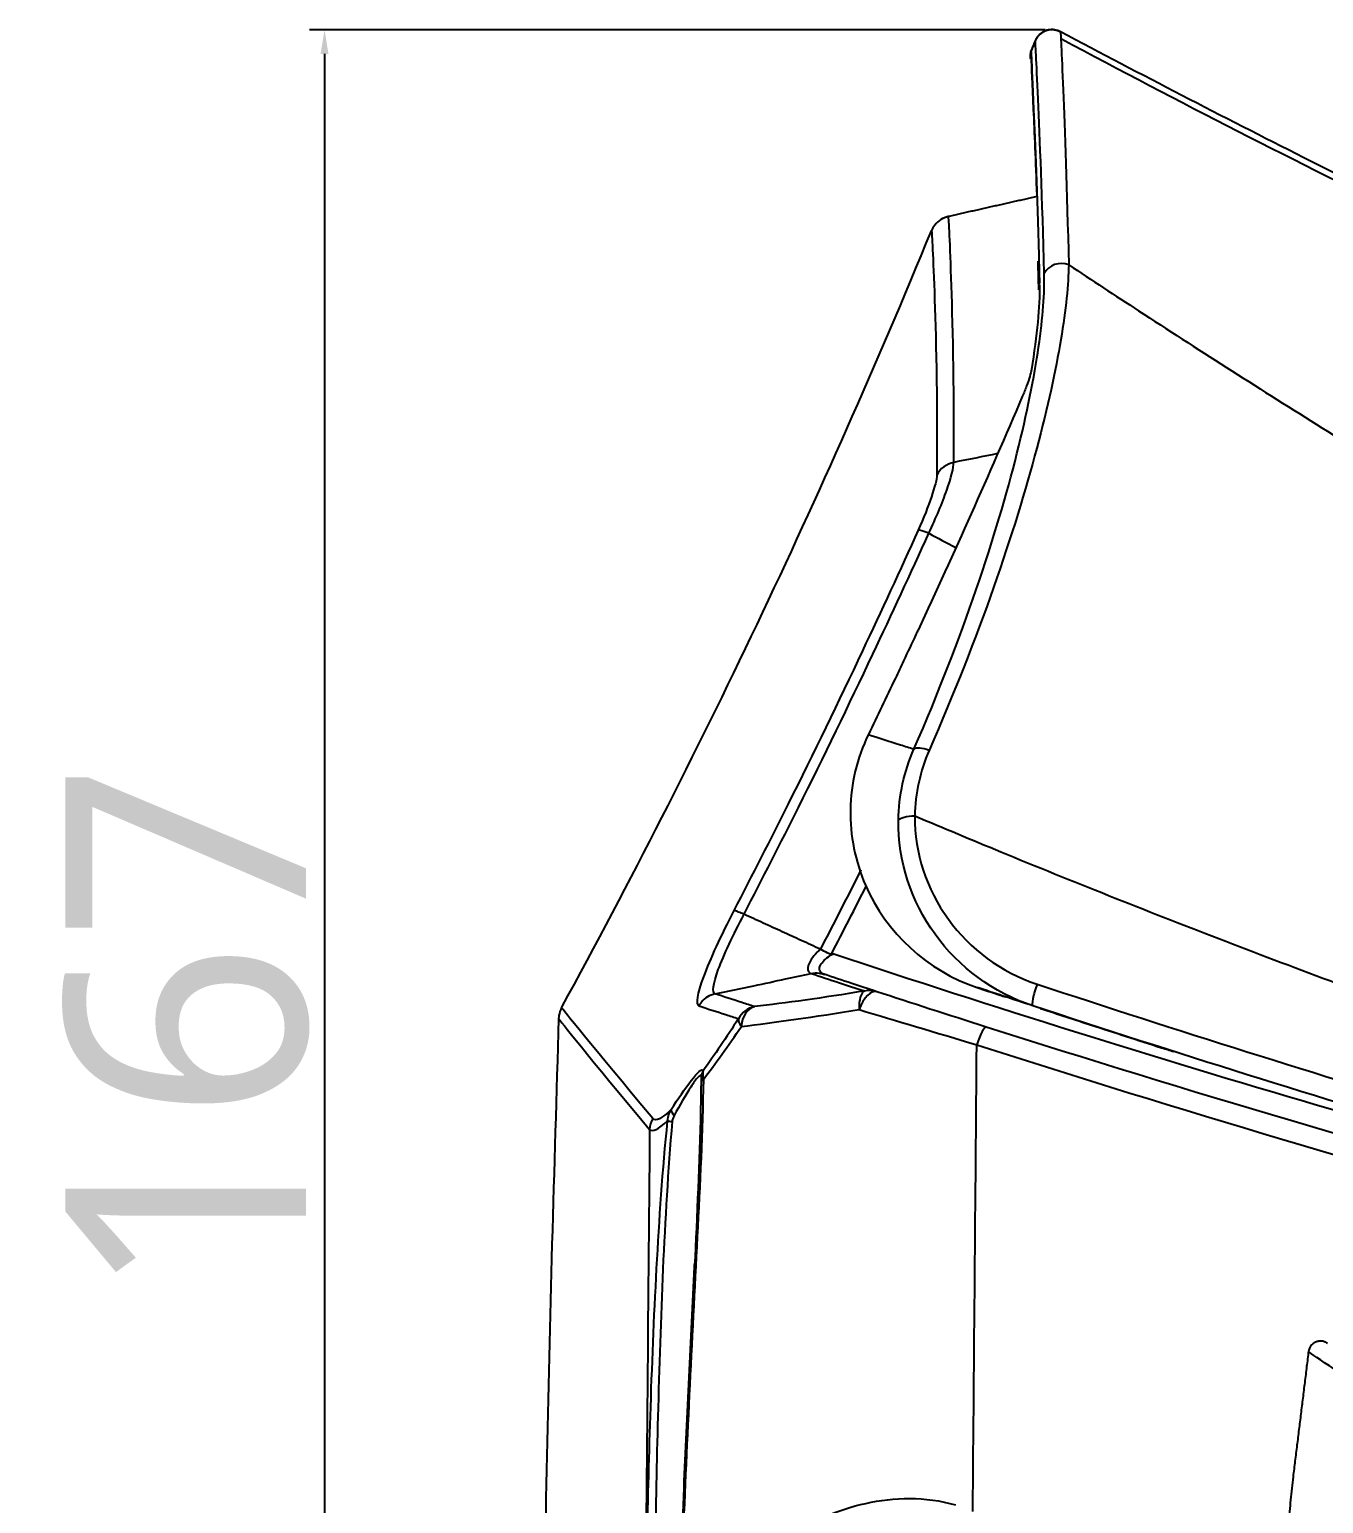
# Model space of a CAD drawing. Header units: millimetres. Extents: x 28 to 2974, y 8 to 3716.
# Drawn here: x 251.8 to 359.3, y 602.2 to 724.6 of the extents above; entities that cross this region are included whole.
import ezdxf

# ---------------------------------------------------------------- set-up
doc = ezdxf.new("R2010")
doc.units = ezdxf.units.MM
doc.layers.get('Defpoints').update_dxf_attribs({"linetype": 'CONTINUOUS'})
doc.layers.add('1LINE', color=7, linetype='CONTINUOUS')
doc.styles.add('Annotative', font='malgun.ttf')
doc.dimstyles.new('WOO', dxfattribs={"dimtxt": 20, "dimasz": 2, "dimexe": 1.25, "dimexo": 0.3, "dimgap": 1, "dimtad": 1, "dimdec": 1, "dimzin": 1, "dimdsep": 46, "dimtxsty": 'Annotative', "dimcen": 0, "dimclrd": 1, "dimclre": 1, "dimclrt": 2, "dimadec": 0, "dimazin": 0, "dimtfac": 1, "dimtdec": 1, "dimtofl": 0, "dimtmove": 0, "dimatfit": 3, "dimfxl": 0, "dimarcsym": 0})

# ---------------------------------------------------------------- blocks, each defined once
blk = doc.blocks.new('*D8')
at = {"layer": '1LINE', "color": 1, "lineweight": -2}
for p, q in [((336.22, 724.61), (275.09, 724.61)), ((276.34, 722.61), (276.34, 560.24)), ((296.01, 558.24), (275.09, 558.24))]:
    blk.add_line(p, q, dxfattribs=at)
at = {"layer": '1LINE', "color": 1}
for points in [[(276.01, 722.61), (276.67, 722.61), (276.34, 724.61)], [(276.01, 560.24), (276.67, 560.24), (276.34, 558.24)]]:
    blk.add_solid(points, dxfattribs=at)
at = {"layer": 'Defpoints', "color": 0}
for p in [(336.52, 724.61), (276.34, 558.24), (296.31, 558.24)]:
    blk.add_point(p, dxfattribs=at)
at = {"layer": '1LINE', "color": 2, "insert": (264.95, 641.42), "char_height": 20, "attachment_point": 5, "rotation": 90, "style": 'Annotative'}
blk.add_mtext('167', dxfattribs=at)

msp = doc.modelspace()

# ---------------------------------------------------------------- linework, layer by layer
at = {"layer": '1LINE', "linetype": 'Continuous'}
msp.add_line((328.17, 709.1), (328.17, 709.1), dxfattribs=at)
at = {"layer": '1LINE', "linetype": 'Continuous', "extrusion": (6.12303e-17, 0, -1)}
msp.add_arc((-699.93, 1796.16), 1210, 284.37641, 288.37105, dxfattribs=at)
at = {"layer": '1LINE', "linetype": 'Continuous'}
for centre, major_axis, ratio, start_param, end_param in [((327.46, 682.22), (-1.82, 0.82), 0.079835, 5.28224, 6.154307), ((326.63, 664.18), (1.38, -0.6), 0.327874, 1.759259, 2.97439), ((321.59, 642.79), (0.32, -1.97), 0.3918, 3.228937, 4.441003), ((321.59, 642.79), (-0.62, -1.9), 0.45951, 3.141593, 4.648793), ((321.59, 642.79), (0.62, 1.9), 0.986859, 0, 0.519799), ((335.66, 644.93), (0.47, 1.42), 0.162554, 1.349594, 3.14156), ((312.45, 641.49), (0.61, 1.9), 0.987833, 0.51534, 1.378713), ((312.45, 641.49), (0.23, -1.99), 0.740953, 3.255972, 4.47394), ((312.45, 641.49), (1.68, -1.08), 0.384598, 3.307736, 3.926741), ((330.7, 639.84), (-0.61, -1.91), 0.154048, 3.141593, 4.530822), ((308.65, 637.64), (0.965, 0.263), 0.977784, 2.350495, 2.855615), ((308.65, 637.26), (1, -0.012), 0.211882, 2.582949, 3.137029), ((305.99, 634.4), (-0.839, 0.544), 0.36309, 0.155311, 1.038432), ((305.34, 633.17), (-1.54, -1.28), 0.989094, 5.065772, 5.552355), ((305.79, 633.88), (-0.995, 0.098), 0.051295, 0.324941, 0.971099)]:
    msp.add_ellipse(centre, major_axis=major_axis, ratio=ratio, start_param=start_param, end_param=end_param, dxfattribs=at)
for points, knots in [([(337.48, 724.46), (337.33, 724.54), (337.15, 724.6), (336.8, 724.64), (336.63, 724.64), (336.3, 724.57), (336.14, 724.5), (335.86, 724.33), (335.73, 724.21), (335.53, 723.97), (335.45, 723.84), (335.39, 723.7)], [0, 0, 0, 0, 0.216515, 0.216515, 0.418584, 0.418584, 0.620652, 0.620652, 0.822721, 0.822721, 1, 1, 1, 1]), ([(335.39, 723.7), (335.46, 723.86), (335.55, 724), (335.77, 724.26), (335.9, 724.36), (336.2, 724.53), (336.36, 724.58), (336.67, 724.64), (336.82, 724.64), (337.15, 724.6), (337.33, 724.54), (337.48, 724.46)], [0, 0, 0, 0, 0.202069, 0.202069, 0.404137, 0.404137, 0.606206, 0.606206, 0.783485, 0.783485, 1, 1, 1, 1]), ([(337.48, 724.46), (337.34, 724.54), (337.17, 724.59), (336.84, 724.64), (336.67, 724.64), (336.34, 724.58), (336.18, 724.52), (335.89, 724.35), (335.75, 724.24), (335.64, 724.11), (335.63, 724.1), (335.63, 724.1)], [0, 0, 0, 0, 0.247666, 0.247666, 0.495332, 0.495332, 0.742997, 0.742997, 0.990663, 0.990663, 1, 1, 1, 1]), ([(337.48, 724.46), (337.49, 724.46), (337.57, 722.85), (337.82, 716.34), (338.02, 711.48), (338.16, 705.08)], [0, 0, 0, 0, 0.5, 0.5, 1, 1, 1, 1]), ([(335.03, 722.82), (334.99, 722.72), (334.96, 722.6), (334.95, 722.39), (334.96, 722.29), (334.99, 722.2)], [0, 0, 0, 0, 0.531, 0.531, 1, 1, 1, 1]), ([(336.13, 704.36), (335.97, 710.74), (335.76, 715.6), (335.48, 722.1), (335.39, 723.7), (335.39, 723.7)], [0, 0, 0, 0, 0.5, 0.5, 1, 1, 1, 1]), ([(813.65, 602.49), (807.64, 602.74), (793.87, 603.37), (772.32, 604.42), (749, 605.91), (725.77, 608.64), (702.6, 612.04), (675.07, 616.63), (643.12, 622.07), (606.68, 627.99), (570.85, 635.7), (535.6, 644.62), (500.99, 654.84), (466.76, 666.36), (432.97, 679.18), (399.68, 693.27), (367.83, 708.13), (347.29, 718.64), (337.56, 723.83)], [0, 0, 0, 0, 0.036385, 0.083486, 0.130631, 0.177839, 0.225103, 0.272413, 0.346831, 0.421327, 0.495924, 0.568671, 0.641492, 0.714374, 0.787302, 0.860262, 0.933234, 1, 1, 1, 1]), ([(335.53, 710.85), (335.43, 713.75), (335.33, 716.13), (335.16, 720.16), (335.09, 721.59), (335.06, 722.3)], [0, 0, 0, 0, 0.461513, 0.461513, 1, 1, 1, 1]), ([(335.06, 722.29), (335.09, 721.59), (335.16, 720.15), (335.37, 715.16), (335.54, 711.09), (335.68, 705.85)], [0, 0, 0, 0, 0.432967, 0.432967, 1, 1, 1, 1]), ([(425.69, 682.89), (421, 684.82), (416.31, 686.8), (393.42, 696.65), (375.44, 705.05), (357.7, 713.99)], [0, 0, 0, 0, 0.203802, 0.203802, 1, 1, 1, 1]), ([(328.17, 709.1), (327.95, 709.05), (327.73, 708.96), (327.36, 708.73), (327.18, 708.57), (326.93, 708.25), (326.83, 708.08), (326.76, 707.91)], [0, 0, 0, 0, 0.351888, 0.351888, 0.703776, 0.703776, 1, 1, 1, 1]), ([(328.04, 709.07), (327.87, 709.02), (327.7, 708.94), (327.36, 708.73), (327.18, 708.57), (326.93, 708.25), (326.83, 708.08), (326.76, 707.91)], [0, 0, 0, 0, 0.304976, 0.304976, 0.682334, 0.682334, 1, 1, 1, 1]), ([(326.76, 707.91), (326.78, 707.98), (326.88, 706.26), (327.12, 699.43), (327.26, 694.32), (327.21, 687.62)], [0, 0, 0, 0, 0.5, 0.5, 1, 1, 1, 1]), ([(328.61, 688.67), (328.66, 695.41), (328.52, 700.56), (328.29, 707.44), (328.19, 709.17), (328.17, 709.1)], [0, 0, 0, 0, 0.5, 0.5, 1, 1, 1, 1]), ([(325.31, 664.85), (327.35, 669.54), (329.06, 673.95), (331.9, 682.25), (333.02, 686.05), (334.71, 692.79), (335.3, 695.76), (336.02, 700.74), (336.17, 702.79), (336.13, 704.36)], [0, 0, 0, 0, 0.25, 0.25, 0.5, 0.5, 0.75, 0.75, 1, 1, 1, 1]), ([(338.16, 705.08), (338.14, 703.49), (337.94, 701.4), (337.08, 696.33), (336.43, 693.3), (334.59, 686.4), (333.41, 682.52), (330.43, 674.04), (328.66, 669.53), (326.57, 664.74)], [0, 0, 0, 0, 0.25, 0.25, 0.5, 0.5, 0.75, 0.75, 1, 1, 1, 1]), ([(338.16, 705.08), (340.09, 703.81), (344.44, 700.95), (353.76, 694.94), (371.16, 684.03), (396.75, 669.26), (428.82, 653.19), (462.35, 639.09), (497.49, 627.24), (533.78, 617.69), (564.91, 612.06), (589.79, 609.14), (608.38, 607.53), (626.92, 606.45), (645.31, 605.93), (663.4, 605.18), (687.21, 604.12), (715.59, 602.87), (741.86, 602.28), (758.53, 602.28), (767.64, 602.43), (776.48, 602.57), (786.65, 602.65), (796.86, 602.66), (803.61, 602.62), (807.99, 602.57), (811.05, 602.52), (812.77, 602.49), (813.61, 602.47), (813.69, 602.47)], [0, 0, 0, 0, 0.013025, 0.029337, 0.06247, 0.128322, 0.192927, 0.257386, 0.322453, 0.388052, 0.45328, 0.485694, 0.518103, 0.550662, 0.58345, 0.616382, 0.648722, 0.715281, 0.77949, 0.812124, 0.828431, 0.844811, 0.877609, 0.91008, 0.942717, 0.959253, 0.975707, 0.99761, 1, 1, 1, 1]), ([(335.06, 696.38), (335.04, 696.23), (334.99, 696.04), (334.86, 695.58), (334.77, 695.31), (334.56, 694.74), (334.44, 694.44), (334.31, 694.14)], [0, 0, 0, 0, 0.320259, 0.320259, 0.660164, 0.660164, 1, 1, 1, 1]), ([(326.54, 682.78), (327.15, 684.07), (327.66, 685.3), (328.4, 687.4), (328.61, 688.24), (328.61, 688.67)], [0, 0, 0, 0, 0.5, 0.5, 1, 1, 1, 1]), ([(327.21, 687.62), (327.21, 687.29), (327.03, 686.63), (326.49, 685.01), (326.12, 684.06), (325.66, 683.05)], [0, 0, 0, 0, 0.5, 0.5, 1, 1, 1, 1]), ([(325.66, 683.05), (324.15, 679.69), (322.6, 676.34), (319.02, 668.76), (316.96, 664.52), (313.38, 657.34), (311.87, 654.38), (310.34, 651.43)], [0, 0, 0, 0, 0.31465, 0.31465, 0.716469, 0.716469, 1, 1, 1, 1]), ([(311.19, 651.12), (312.72, 654.07), (314.23, 657.03), (317.82, 664.22), (319.88, 668.47), (323.47, 676.07), (325.02, 679.42), (326.54, 682.78)], [0, 0, 0, 0, 0.283407, 0.283407, 0.685296, 0.685296, 1, 1, 1, 1]), ([(325.65, 674.74), (325.59, 674.62), (325.53, 674.5), (325.13, 673.64), (324.78, 672.91), (324.21, 671.69), (323.99, 671.21), (323.76, 670.73)], [0, 0, 0, 0, 0.089434, 0.089434, 0.641671, 0.641671, 1, 1, 1, 1]), ([(321.52, 666.06), (320.57, 664.1), (320.07, 661.97), (319.99, 657.67), (320.43, 655.51), (322.98, 649.6), (326.43, 646.41), (330.57, 645.03)], [0, 0, 0, 0, 0.25, 0.25, 0.5, 0.5, 1, 1, 1, 1]), ([(321.52, 666.06), (322.35, 665.79), (323.24, 665.51), (324.55, 665.09), (324.93, 664.97), (325.31, 664.85)], [0, 0, 0, 0, 0.716072, 0.716072, 1, 1, 1, 1]), ([(325.38, 659.27), (325.35, 656.2), (326.36, 653.2), (329.97, 648.23), (332.53, 646.31), (335.53, 645.32)], [0, 0, 0, 0, 0.5, 0.5, 1, 1, 1, 1]), ([(817.88, 600.63), (817.81, 600.56), (817.68, 600.42), (816.55, 600.22), (814.6, 600.02), (811.2, 599.79), (805.54, 599.5), (796.84, 599.13), (786.8, 598.71), (776.88, 598.28), (767.09, 597.78), (750.05, 597.17), (729.06, 597.03), (707.47, 597.29), (690.18, 597.63), (673.04, 598.02), (658.48, 598.33), (647.26, 598.52), (638.46, 598.62), (629.32, 598.74), (610.98, 599.27), (592.18, 600.44), (573.61, 602.34), (561.18, 603.59), (545.56, 605.21), (526.79, 607.36), (507.4, 609.85), (488.71, 612.59), (463.81, 616.65), (433.33, 622.68), (402.57, 630.92), (378.14, 638.9), (359.76, 645.54), (344.55, 651.4), (333.09, 656.03), (327.76, 658.27), (325.38, 659.27)], [0, 0, 0, 0, 0.018946, 0.036614, 0.053001, 0.078065, 0.106249, 0.136388, 0.176904, 0.194704, 0.212376, 0.247738, 0.30991, 0.340983, 0.371843, 0.405858, 0.433404, 0.448643, 0.464291, 0.478876, 0.49559, 0.55773, 0.57326, 0.588809, 0.62002, 0.651428, 0.682817, 0.717371, 0.745505, 0.808517, 0.872207, 0.904588, 0.937476, 0.970643, 0.986922, 1, 1, 1, 1]), ([(335.19, 643.51), (331.88, 644.6), (329.05, 646.71), (325.08, 652.2), (323.98, 655.53), (324.02, 658.93)], [0, 0, 0, 0, 0.5, 0.5, 1, 1, 1, 1]), ([(310.34, 651.43), (309.28, 649.37), (308.35, 647.37), (307.29, 644.49), (307.15, 643.62), (307.44, 643.51)], [0, 0, 0, 0, 0.5, 0.5, 1, 1, 1, 1]), ([(308.78, 644.51), (308.51, 644.6), (308.61, 645.32), (309.5, 647.73), (310.29, 649.41), (311.19, 651.12)], [0, 0, 0, 0, 0.5, 0.5, 1, 1, 1, 1]), ([(311.19, 651.12), (311.02, 651.19), (310.87, 651.26), (310.61, 651.36), (310.51, 651.4), (310.4, 651.42), (310.38, 651.43), (310.35, 651.43), (310.35, 651.43), (310.34, 651.43)], [0, 0, 0, 0, 0.387477, 0.387477, 0.774954, 0.774954, 0.94272, 0.94272, 1, 1, 1, 1]), ([(317.53, 648.22), (317.53, 648.22), (317.53, 648.22), (317.43, 648.14), (317.35, 648.05), (317.08, 647.76), (316.91, 647.55), (316.68, 647.21), (316.6, 647.06), (316.53, 646.88), (316.52, 646.84), (316.47, 646.65), (316.48, 646.53), (316.56, 646.32), (316.66, 646.24), (316.77, 646.2), (316.77, 646.2), (316.77, 646.2)], [0, 0, 0, 0, 0.000016, 0.000016, 0.101993, 0.101993, 0.330848, 0.330848, 0.506058, 0.506058, 0.55922, 0.55922, 0.769596, 0.769596, 0.999984, 0.999984, 1, 1, 1, 1]), ([(317.53, 648.22), (317.7, 648.14), (317.89, 648.04), (318.17, 647.9), (318.26, 647.85), (318.39, 647.82), (318.42, 647.81), (318.45, 647.81)], [0, 0, 0, 0, 0.627083, 0.627083, 0.913016, 0.913016, 1, 1, 1, 1]), ([(317.93, 646.1), (317.87, 646.12), (317.81, 646.15), (317.64, 646.23), (317.54, 646.31), (317.46, 646.48), (317.44, 646.56), (317.45, 646.66), (317.46, 646.68), (317.48, 646.79), (317.52, 646.89), (317.61, 647.02), (317.64, 647.05), (317.78, 647.23), (317.92, 647.37), (318.23, 647.62), (318.39, 647.74), (318.57, 647.82)], [0, 0, 0, 0, 0.076317, 0.076317, 0.286529, 0.286529, 0.41982, 0.41982, 0.451498, 0.451498, 0.580757, 0.580757, 0.630457, 0.630457, 0.820954, 0.820954, 1, 1, 1, 1]), ([(318.57, 647.82), (318.57, 647.82), (318.57, 647.82), (318.53, 647.82), (318.49, 647.82), (318.45, 647.81)], [0, 0, 0, 0, 0.092598, 0.092598, 1, 1, 1, 1]), ([(308.78, 644.51), (309.85, 644.74), (310.92, 644.96), (312.88, 645.37), (313.76, 645.56), (315.36, 645.9), (316.07, 646.05), (316.77, 646.2)], [0, 0, 0, 0, 0.401488, 0.401488, 0.73401, 0.73401, 1, 1, 1, 1]), ([(316.78, 646.2), (316.99, 646.25), (317.21, 646.26), (317.53, 646.22), (317.63, 646.2), (317.76, 646.16), (317.79, 646.15), (317.82, 646.14)], [0, 0, 0, 0, 0.620392, 0.620392, 0.910545, 0.910545, 1, 1, 1, 1]), ([(316.78, 646.2), (316.78, 646.2), (316.78, 646.2), (317.52, 645.96), (318.3, 645.7), (319.78, 645.21), (320.47, 644.98), (321.19, 644.75)], [0, 0, 0, 0, 0.000004, 0.000004, 0.552308, 0.552308, 1, 1, 1, 1]), ([(322.21, 644.69), (321.49, 644.93), (320.8, 645.16), (319.32, 645.64), (318.55, 645.9), (317.82, 646.14), (317.82, 646.14), (317.82, 646.14)], [0, 0, 0, 0, 0.448203, 0.448203, 0.998347, 0.998347, 1, 1, 1, 1]), ([(308.78, 644.51), (308.56, 644.46), (308.35, 644.38), (307.97, 644.15), (307.79, 644), (307.59, 643.75), (307.54, 643.67), (307.47, 643.57), (307.45, 643.54), (307.44, 643.51)], [0, 0, 0, 0, 0.390313, 0.390313, 0.780627, 0.780627, 0.942552, 0.942552, 1, 1, 1, 1]), ([(312.06, 643.45), (311.7, 643.56), (311.35, 643.67), (310.23, 644.04), (309.48, 644.28), (308.78, 644.51)], [0, 0, 0, 0, 0.305429, 0.305429, 1, 1, 1, 1]), ([(335.19, 643.51), (334.36, 643.78), (333.52, 644.06), (331.96, 644.57), (331.25, 644.81), (330.57, 645.03)], [0, 0, 0, 0, 0.520451, 0.520451, 1, 1, 1, 1]), ([(330.57, 645.03), (331.2, 644.82), (331.83, 644.61), (332.62, 644.35), (332.76, 644.31), (332.91, 644.26)], [0, 0, 0, 0, 0.80925, 0.80925, 1, 1, 1, 1]), ([(335.53, 645.32), (358.71, 637.67), (382.17, 630.64), (429.71, 617.92), (453.74, 612.24), (490.05, 604.8), (502.19, 602.49), (526.51, 598.27), (538.7, 596.36), (563.14, 592.92), (575.38, 591.36), (599.91, 588.61), (612.14, 587.43), (648.45, 584.45), (672.17, 583.24), (705.58, 582.41), (716.39, 582.3), (737.27, 582.32), (747.19, 582.47), (761.16, 582.84), (765.67, 582.99), (774.38, 583.31), (778.6, 583.49), (790.57, 584.06), (797.44, 584.47), (808.39, 585.18), (812.55, 585.48), (818.05, 585.9), (819.45, 586.01), (819.44, 586.01)], [0, 0, 0, 0, 0.125, 0.125, 0.25, 0.25, 0.3125, 0.3125, 0.375, 0.375, 0.4375, 0.4375, 0.5, 0.5, 0.625, 0.625, 0.6875, 0.6875, 0.75, 0.75, 0.78125, 0.78125, 0.8125, 0.8125, 0.875, 0.875, 0.9375, 0.9375, 1, 1, 1, 1]), ([(296.03, 643.35), (295.93, 643.15), (295.85, 642.94), (295.8, 642.63), (295.79, 642.54), (295.79, 642.45)], [0, 0, 0, 0, 0.722017, 0.722017, 1, 1, 1, 1]), ([(296.03, 643.35), (295.93, 643.15), (295.85, 642.94), (295.8, 642.63), (295.79, 642.54), (295.79, 642.45)], [0, 0, 0, 0, 0.722017, 0.722017, 1, 1, 1, 1]), ([(307.44, 643.51), (308.14, 643.28), (308.89, 643.04), (310.02, 642.68), (310.37, 642.56), (310.73, 642.45)], [0, 0, 0, 0, 0.69465, 0.69465, 1, 1, 1, 1]), ([(480.43, 605.08), (478.89, 605.39), (477.34, 605.7), (474.26, 606.34), (472.71, 606.66), (468.09, 607.62), (465.01, 608.28), (455.78, 610.29), (449.64, 611.67), (431.29, 615.94), (419.12, 618.97), (382.8, 628.59), (358.86, 635.71), (335.19, 643.51)], [0, 0, 0, 0, 0.03125, 0.03125, 0.0625, 0.0625, 0.125, 0.125, 0.25, 0.25, 0.5, 0.5, 1, 1, 1, 1]), ([(335.83, 643.3), (337.24, 642.83), (338.65, 642.37), (342, 641.28), (343.94, 640.66), (345.88, 640.03)], [0, 0, 0, 0, 0.421973, 0.421973, 1, 1, 1, 1]), ([(295.79, 642.45), (295.41, 629.95), (295.03, 617.45), (294.53, 592.45), (294.39, 579.95), (294.32, 567.44)], [0, 0, 0, 0, 0.5, 0.5, 1, 1, 1, 1]), ([(295.79, 642.45), (295.41, 629.95), (295.03, 617.45), (294.53, 592.45), (294.39, 579.95), (294.32, 567.44)], [0, 0, 0, 0, 0.5, 0.5, 1, 1, 1, 1]), ([(345.88, 640.03), (345.88, 640.03), (345.88, 640.03), (345.88, 640.03), (345.88, 640.03), (345.88, 640.03)], [0, 0, 0, 0, 0.328072, 0.328072, 1, 1, 1, 1]), ([(345.88, 640.03), (345.89, 640.03), (345.89, 640.03), (346.05, 639.98), (346.22, 639.93), (346.55, 639.82), (346.72, 639.77), (346.89, 639.71)], [0, 0, 0, 0, 0.008674, 0.008674, 0.510967, 0.510967, 1, 1, 1, 1]), ([(305.13, 634.89), (305.71, 635.79), (306.28, 636.64), (307.31, 637.96), (307.72, 638.36), (307.79, 638.12)], [0, 0, 0, 0, 0.5, 0.5, 1, 1, 1, 1]), ([(307.65, 637.65), (307.62, 637.77), (307.51, 637.74), (307.19, 637.39), (306.98, 637.1), (306.33, 636.08), (305.86, 635.27), (305.39, 634.41)], [0, 0, 0, 0, 0.25, 0.25, 0.5, 0.5, 1, 1, 1, 1]), ([(307.81, 637.38), (307.75, 633.07), (307.53, 628.71), (307.09, 619.96), (306.86, 615.58), (306.21, 602.42), (305.88, 593.63), (305.68, 584.83)], [0, 0, 0, 0, 0.25, 0.25, 0.5, 0.5, 1, 1, 1, 1]), ([(307.13, 622.09), (307.16, 622.81), (307.19, 623.52), (307.41, 628.6), (307.6, 632.95), (307.65, 637.28)], [0, 0, 0, 0, 0.140155, 0.140155, 1, 1, 1, 1]), ([(307.65, 637.28), (307.65, 637.31), (307.65, 637.34), (307.66, 637.41), (307.66, 637.45), (307.66, 637.53), (307.66, 637.57), (307.65, 637.62), (307.65, 637.64), (307.65, 637.65)], [0, 0, 0, 0, 0.185438, 0.185438, 0.449128, 0.449128, 0.733187, 0.733187, 1, 1, 1, 1]), ([(307.79, 638.12), (307.78, 638.08), (307.77, 638.03), (307.77, 637.91), (307.77, 637.84), (307.78, 637.69), (307.78, 637.62), (307.79, 637.49), (307.8, 637.44), (307.81, 637.38)], [0, 0, 0, 0, 0.280243, 0.280243, 0.576783, 0.576783, 0.832606, 0.832606, 1, 1, 1, 1]), ([(304.84, 633.95), (304.85, 634.16), (304.9, 634.36), (305.01, 634.67), (305.07, 634.78), (305.13, 634.89)], [0, 0, 0, 0, 0.625393, 0.625393, 1, 1, 1, 1]), ([(302.96, 586.94), (303.05, 594.43), (303.18, 601.92), (303.54, 613.51), (303.71, 617.6), (304.15, 625.79), (304.43, 629.88), (304.84, 633.95)], [0, 0, 0, 0, 0.477619, 0.477619, 0.73881, 0.73881, 1, 1, 1, 1]), ([(305.22, 633.89), (304.53, 625.74), (304.25, 617.55), (303.83, 601.85), (303.72, 594.33), (303.64, 586.81)], [0, 0, 0, 0, 0.521062, 0.521062, 1, 1, 1, 1]), ([(305.39, 634.41), (305.36, 634.35), (305.33, 634.29), (305.26, 634.11), (305.23, 634), (305.22, 633.89)], [0, 0, 0, 0, 0.393637, 0.393637, 1, 1, 1, 1]), ([(307.07, 622.13), (307.06, 622.03), (306.91, 618.88), (306.58, 612.65), (306.14, 602.84), (305.8, 593.55), (305.66, 587.34), (305.61, 584.82)], [0, 0, 0, 0, 0.008152, 0.254292, 0.501649, 0.797862, 1, 1, 1, 1]), ([(359.66, 615.46), (359.6, 615.51), (359.46, 615.59), (359.21, 615.66), (358.94, 615.66), (358.67, 615.58), (358.43, 615.44), (358.24, 615.23), (358.13, 615.01), (358.09, 614.85), (358.08, 614.78)], [0, 0, 0, 0, 0.110086, 0.232024, 0.363376, 0.499997, 0.636619, 0.767972, 0.889911, 1, 1, 1, 1]), ([(382.16, 605.76), (381.35, 605.85), (379.71, 606.05), (377.28, 606.5), (374.84, 607.05), (371.99, 607.84), (368.46, 609.11), (364.61, 610.81), (361.66, 612.42), (358.94, 614.16), (358.07, 614.78), (358.08, 614.78)], [0, 0, 0, 0, 0.059599, 0.121092, 0.184934, 0.251001, 0.35677, 0.500978, 0.650236, 0.751409, 1, 1, 1, 1]), ([(308.68, 586.7), (308.76, 589.34), (309.46, 591.83), (311.65, 596.07), (313.12, 597.85), (316.78, 600.68), (318.93, 601.66), (322.49, 602.43), (323.7, 602.59), (326.22, 602.58), (327.51, 602.4), (328.75, 602.04)], [0, 0, 0, 0, 0.25, 0.25, 0.5, 0.5, 0.75, 0.75, 0.875, 0.875, 1, 1, 1, 1])]:
    msp.add_open_spline(points, degree=3, knots=knots, dxfattribs=at)
for points, degree in [([(357.7, 713.99), (350.92, 717.4), (344.18, 720.89), (337.48, 724.46)], 3), ([(357.7, 713.99), (350.92, 717.4), (344.18, 720.89), (337.48, 724.46)], 3), ([(335.39, 723.7), (335.27, 723.41), (335.15, 723.11), (335.03, 722.82)], 3), ([(335.39, 723.7), (335.27, 723.41), (335.15, 723.11), (335.03, 722.82)], 3), ([(335.03, 722.82), (335.15, 723.11), (335.27, 723.41), (335.39, 723.7)], 3), ([(335.03, 722.82), (335.03, 722.82), (335.04, 722.64), (335.06, 722.29)], 3), ([(335.52, 710.76), (331.82, 709.92), (328.11, 709.09)], 2), ([(296.03, 643.35), (307.45, 664.31), (317.68, 685.83), (326.76, 707.91)], 3), ([(296.03, 643.35), (307.45, 664.31), (317.68, 685.83), (326.76, 707.91)], 3), ([(335.68, 705.85), (335.7, 705.12), (335.72, 704.36), (335.73, 703.58)], 3), ([(335.59, 705.4), (335.65, 703.17)], 1), ([(338.16, 705.08), (337.43, 705.41), (336.46, 705.06), (336.13, 704.36)], 3), ([(335.74, 703.4), (335.76, 701.63), (335.55, 699.3), (335.06, 696.38)], 3), ([(335.73, 703.58), (335.68, 703.46), (335.65, 703.33), (335.66, 703.19)], 3), ([(335.65, 703.19), (335.65, 703.02)], 1), ([(334.31, 694.14), (331.53, 687.62), (328.64, 681.16), (325.65, 674.74)], 3), ([(328.61, 688.67), (328.01, 688.55), (327.47, 688.15), (327.21, 687.62)], 3), ([(332.25, 689.4), (331.04, 689.16), (329.83, 688.91), (328.61, 688.67)], 3), ([(326.54, 682.78), (327.28, 682.39), (328.03, 681.99), (328.78, 681.6)], 3), ([(323.76, 670.73), (323.02, 669.17), (322.27, 667.61), (321.52, 666.06)], 3), ([(324.02, 658.93), (324.05, 661), (324.48, 662.98), (325.31, 664.85)], 3), ([(326.57, 664.74), (325.81, 663.01), (325.42, 661.19), (325.38, 659.27)], 3), ([(325.38, 659.27), (324.72, 659.26), (324.13, 659.11), (324.02, 658.93)], 3), ([(320.9, 654.81), (319.79, 652.61), (318.67, 650.41), (317.53, 648.22)], 3), ([(318.45, 647.81), (319.43, 649.7), (320.4, 651.6), (321.37, 653.5)], 3), ([(311.19, 651.12), (311.19, 651.12)], 1), ([(317.53, 648.22), (311.19, 651.12)], 1), ([(317.53, 648.22), (317.53, 648.22), (317.53, 648.22), (317.53, 648.22)], 3), ([(316.77, 646.2), (316.78, 646.2), (316.78, 646.2), (316.78, 646.2)], 3), ([(308.78, 644.51), (308.78, 644.51)], 1), ([(321.19, 644.75), (317.71, 644.17), (314.62, 643.74), (312.06, 643.45)], 3), ([(331.31, 641.75), (328.11, 642.77), (325.08, 643.75), (322.21, 644.69)], 3), ([(303.62, 634.15), (298.59, 640.14), (296.04, 643.34), (296.03, 643.35)], 3), ([(310.97, 641.8), (313.71, 642.13), (317.02, 642.6), (320.75, 643.2)], 3), ([(320.75, 643.2), (323.84, 642.27), (327.09, 641.3), (330.52, 640.28)], 3), ([(295.79, 642.45), (295.79, 642.45), (298.33, 639.24), (303.35, 633.23)], 3), ([(310.73, 642.45), (309.72, 640.88), (308.72, 639.4), (307.79, 638.12)], 3), ([(307.81, 637.38), (308.8, 638.69), (309.88, 640.19), (310.97, 641.8)], 3), ([(433.78, 613.91), (399.06, 621.73), (364.89, 631.03), (331.31, 641.75)], 3), ([(330.2, 601.5), (330.3, 614.55), (330.43, 627.48), (330.52, 640.28)], 3), ([(330.52, 640.28), (364.18, 629.47), (398.44, 620.09), (433.27, 612.21)], 3), ([(305.13, 634.89), (304.36, 634.13), (303.84, 633.89), (303.62, 634.15)], 3), ([(303.35, 633.23), (303.58, 633.01), (304.08, 633.24), (304.84, 633.95)], 3), ([(303.35, 633.23), (303.23, 617.99), (303.06, 602.51), (302.93, 586.94)], 3), ([(358.09, 614.84), (357.45, 609.61), (356.8, 604.38)], 2), ([(356.8, 604.38), (355.19, 589.05), (353.58, 573.72)], 2)]:
    msp.add_open_spline(points, degree=degree, dxfattribs=at)

# ---------------------------------------------------------------- dimensions: what is measured, and where the dimension line sits
at = {"layer": '1LINE'}
dim = msp.add_linear_dim(base=(276.34, 558.24), p1=(336.52, 724.61), p2=(296.31, 558.24), angle=90, text='167', dimstyle='WOO', override={"dimdec": 0}, dxfattribs=at)
dim.commit()
dim.dimension.update_dxf_attribs({"geometry": '*D8', "text_midpoint": (264.95, 641.42)})

doc.saveas('drawing.dxf')
